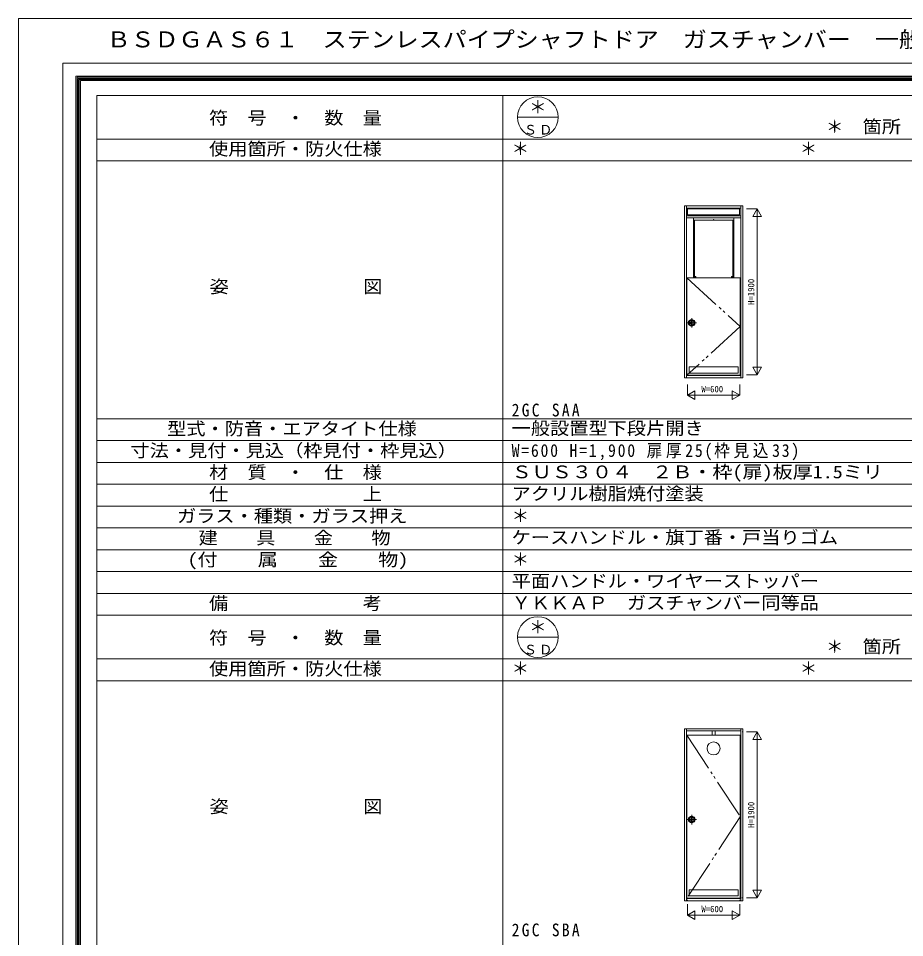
# Model space of a CAD drawing. Units: millimetres, scale not verified. Extents: x -14850 to 14850, y -10500 to 10500.
# Drawn here: x -14850 to -4699, y -30 to 10500 of the extents above; entities that cross this region are included whole.
import ezdxf
from ezdxf.enums import TextEntityAlignment as Align

# ---------------------------------------------------------------- set-up
doc = ezdxf.new("R2010")
doc.units = ezdxf.units.MM
doc.header["$LTSCALE"] = 50
doc.linetypes.add('CHAIN2', pattern=[12, 9, -1, 1, -1])
doc.linetypes.add('DOUBLE_CHAIN2', pattern=[12.8, 9, -1, 0.6, -0.6, 0.6, -1])
doc.layers.add('0-0_0', color=7, linetype='Continuous')
for name, color, linetype, lineweight in [('0-1_USER1', 7, 'Continuous', 9), ('0-2_YKK_ZWAK', 2, 'Continuous', 9), ('0-3_YKK_11', 4, 'Continuous', 9)]:
    doc.layers.add(name, color=color, linetype=linetype, lineweight=lineweight)
doc.styles.add('ＭＳ ゴシック', font='')
doc.styles.get('ＭＳ ゴシック').set_extended_font_data('MS Gothic')

msp = doc.modelspace()

# ---------------------------------------------------------------- linework, layer by layer
at = {"layer": '0-1_USER1'}
for p, q in [((-14850, 10500), (14850, 10500)), ((-14850, -10500), (-14850, 10500)), ((-14340.23, 9987.41), (14340.79, 9987.41)), ((-14340.23, -9999.25), (-14340.23, 9987.41)), ((-14190.23, 9837.97), (14190.23, 9837.97)), ((-14190.23, -9849.81), (-14190.23, 9837.97)), ((-14177.82, 9825.57), (14177.82, 9825.57)), ((-14177.82, -9837.41), (-14177.82, 9825.57)), ((-14164.85, 9812.59), (14165.42, 9812.59)), ((-14164.85, -9825), (-14164.85, 9812.59)), ((-14152.44, 9799.62), (14152.45, 9799.62)), ((-14152.44, -9812.03), (-14152.44, 9799.62)), ((-14140.04, 9787.22), (14140.04, 9787.22)), ((-14140.04, -9799.06), (-14140.04, 9787.22)), ((-13949.96, 9617.94), (13950.04, 9617.94)), ((-13949.96, -8247.06), (-13949.96, 9617.94)), ((-9299.96, -8247.06), (-9299.96, 9617.94)), ((-9133.29, 9367.94), (-8666.63, 9367.94)), ((-13949.96, 9117.94), (13950.04, 9117.94)), ((-13949.96, 8867.94), (13950.04, 8867.94)), ((-13949.96, 5912.94), (13950.04, 5912.94)), ((-13949.96, 5662.94), (13950.04, 5662.94)), ((-13949.96, 5412.94), (13950.04, 5412.94)), ((-13949.96, 5162.94), (13950.04, 5162.94)), ((-13949.96, 4912.94), (13950.04, 4912.94)), ((-13949.96, 4662.94), (13950.04, 4662.94)), ((-13949.96, 4412.94), (13950.04, 4412.94)), ((-13949.96, 4162.94), (13950.04, 4162.94)), ((-13949.96, 3912.94), (13950.04, 3912.94)), ((-13949.96, 3662.94), (13950.04, 3662.94)), ((-9133.29, 3412.94), (-8666.63, 3412.94)), ((-13949.96, 3162.94), (13950.04, 3162.94)), ((-13949.96, 2912.94), (13950.04, 2912.94))]:
    msp.add_line(p, q, dxfattribs=at)
for centre in [(-8899.96, 9367.94), (-8899.96, 3412.94)]:
    msp.add_circle(centre, 233.33, dxfattribs=at)
at = {"layer": '0-2_YKK_ZWAK'}
for p, q in [((-6436.57, 8231.33), (-6336.57, 8231.33)), ((-6386.57, 8317.94), (-6386.57, 6417.94)), ((-6336.57, 8231.33), (-6386.57, 8317.94)), ((-6436.57, 6504.54), (-6336.57, 6504.54)), ((-6336.57, 6504.54), (-6386.57, 6417.94)), ((-6673.18, 6232.94), (-6673.18, 6132.94)), ((-6586.57, 6182.94), (-6673.18, 6232.94)), ((-6586.57, 6307.94), (-6586.57, 6182.94)), ((-7186.57, 6182.94), (-6586.57, 6182.94)), ((-6673.18, 6132.94), (-6586.57, 6182.94)), ((-6386.57, 2327.93), (-6386.57, 427.93)), ((-7186.57, 352.94), (-7186.57, 227.94)), ((-6586.57, 352.94), (-6586.57, 227.94)), ((-7186.57, 227.94), (-7099.97, 277.94)), ((-7186.57, 227.94), (-6586.57, 227.94)), ((-7099.97, 177.94), (-7186.57, 227.94)), ((-7099.97, 277.94), (-7099.97, 177.94))]:
    msp.add_line(p, q, dxfattribs=at)
for points in [[(-6511.57, 8317.94), (-6386.57, 8317.94), (-6436.57, 8231.33)], [(-6511.57, 6417.94), (-6386.57, 6417.94), (-6436.57, 6504.54)], [(-7186.57, 6307.94), (-7186.57, 6182.94), (-7099.97, 6232.94)], [(-7099.97, 6232.94), (-7099.97, 6132.94), (-7186.57, 6182.94)], [(-6511.57, 2327.93), (-6386.57, 2327.93), (-6436.57, 2241.32)], [(-6436.57, 2241.32), (-6336.57, 2241.32), (-6386.57, 2327.93)], [(-6511.57, 427.93), (-6386.57, 427.93), (-6436.57, 514.53)], [(-6436.57, 514.53), (-6336.57, 514.53), (-6386.57, 427.93)]]:
    msp.add_lwpolyline(points, dxfattribs=at)
msp.add_lwpolyline([(-6673.18, 177.94), (-6586.57, 227.94), (-6673.18, 277.94)], close=True, dxfattribs=at)
at = {"layer": '0-3_YKK_11'}
for p, q in [((-7221.57, 6382.93), (-7221.57, 8352.94)), ((-6551.57, 8352.94), (-7221.57, 8352.94)), ((-7196.57, 8352.94), (-7196.57, 6382.93)), ((-7196.57, 8327.94), (-6576.57, 8327.94)), ((-6576.57, 7428.94), (-6576.57, 8352.94)), ((-6551.57, 8352.94), (-6551.57, 6382.93)), ((-6576.57, 8238.94), (-7196.57, 8238.94)), ((-7196.57, 8213.94), (-6576.57, 8213.94)), ((-7185.17, 8317.94), (-6588.17, 8317.94)), ((-7185.17, 8248.94), (-7185.17, 8317.94)), ((-6588.17, 8248.94), (-7185.17, 8248.94)), ((-7116.57, 7529.94), (-7116.57, 8213.94)), ((-6656.57, 8213.94), (-6656.57, 7529.94)), ((-6588.17, 8317.94), (-6588.17, 8248.94)), ((-7116.57, 8188.94), (-6656.57, 8188.94)), ((-7106.57, 7529.94), (-7106.57, 8188.94)), ((-7106.57, 7529.94), (-7196.57, 7529.94)), ((-7192.57, 6412.94), (-7192.57, 7526.94)), ((-7192.57, 7526.94), (-6580.57, 7526.94)), ((-7089.57, 7544.94), (-7106.57, 7544.94)), ((-7106.57, 7529.94), (-7089.57, 7529.94)), ((-7089.57, 7529.94), (-7089.57, 7544.94)), ((-6683.57, 7544.94), (-6666.57, 7544.94)), ((-6683.57, 7529.94), (-6683.57, 7544.94)), ((-6666.57, 7529.94), (-6576.57, 7529.94)), ((-6580.57, 7526.94), (-6580.57, 7428.94)), ((-6584.17, 7428.94), (-6584.17, 7348.93)), ((-6573.17, 7428.94), (-6584.17, 7428.94)), ((-6573.17, 7388.94), (-6584.17, 7388.94)), ((-6573.17, 7348.93), (-6573.17, 7428.94)), ((-6584.17, 7348.93), (-6573.17, 7348.93)), ((-6580.57, 7348.93), (-6580.57, 6590.93)), ((-6576.57, 7348.93), (-6576.57, 6590.93)), ((-7156.57, 7017.94), (-7156.57, 7008.14)), ((-7154.57, 7016.74), (-7156.57, 7016.74)), ((-7154.57, 7009.14), (-7156.57, 7009.14)), ((-7154.57, 7017.94), (-7154.57, 7008.14)), ((-7142.37, 7013.14), (-7142.37, 7012.74)), ((-7141.17, 7038.34), (-7141.57, 7032.74)), ((-7141.57, 6993.14), (-7141.17, 6987.54)), ((-7135.37, 7039.74), (-7139.77, 7039.74)), ((-7139.77, 6986.14), (-7135.37, 6986.14)), ((-7133.57, 7032.74), (-7133.97, 7038.34)), ((-7133.97, 6987.54), (-7133.57, 6993.14)), ((-7132.77, 7012.74), (-7132.77, 7013.14)), ((-6584.17, 6510.94), (-6584.17, 6590.93)), ((-6584.17, 6590.93), (-6573.17, 6590.93)), ((-6573.17, 6550.94), (-6584.17, 6550.94)), ((-6573.17, 6590.93), (-6573.17, 6510.94)), ((-6605.57, 6506.94), (-7167.57, 6506.94)), ((-7167.57, 6506.94), (-7167.57, 6437.93)), ((-7167.57, 6437.93), (-6605.57, 6437.93)), ((-6605.57, 6437.93), (-6605.57, 6506.94)), ((-6573.17, 6510.94), (-6584.17, 6510.94)), ((-6580.57, 6510.94), (-6580.57, 6412.94)), ((-6576.57, 6382.93), (-6576.57, 6510.94)), ((-7221.57, 6382.93), (-6551.57, 6382.93)), ((-6576.57, 6407.94), (-7196.57, 6407.94)), ((-6580.57, 6412.94), (-7192.57, 6412.94)), ((-7186.57, 6382.93), (-7186.57, 6384.93)), ((-6586.57, 6382.93), (-6586.57, 6384.93)), ((-6551.57, 6417.94), (-6555.04, 6417.94)), ((-6551.57, 2362.93), (-7221.57, 2362.93)), ((-7221.57, 392.94), (-7221.57, 2362.93)), ((-7196.57, 2362.93), (-7196.57, 392.94)), ((-7196.57, 2337.93), (-6576.57, 2337.93)), ((-6904.17, 2337.93), (-6904.17, 2287.93)), ((-6869.17, 2337.93), (-6869.17, 2287.93)), ((-6576.57, 2362.93), (-6576.57, 2189.93)), ((-6551.57, 2327.93), (-6559.33, 2327.93)), ((-6551.57, 392.94), (-6551.57, 2362.93)), ((-7192.57, 2287.93), (-6580.57, 2287.93)), ((-7192.57, 422.94), (-7192.57, 2287.93)), ((-6580.57, 2287.93), (-6580.57, 2189.93)), ((-6573.17, 2189.93), (-6584.17, 2189.93)), ((-6584.17, 2189.93), (-6584.17, 2109.93)), ((-6573.17, 2149.93), (-6584.17, 2149.93)), ((-6584.17, 2109.93), (-6573.17, 2109.93)), ((-6580.57, 2109.93), (-6580.57, 1395.53)), ((-6576.57, 2109.93), (-6576.57, 1395.53)), ((-6573.17, 2109.93), (-6573.17, 2189.93)), ((-6584.17, 1395.53), (-6573.17, 1395.53)), ((-6584.17, 1315.53), (-6584.17, 1395.53)), ((-6573.17, 1395.53), (-6573.17, 1315.53)), ((-7156.57, 1327.93), (-7156.57, 1318.13)), ((-7154.57, 1326.73), (-7156.57, 1326.73)), ((-7154.57, 1319.13), (-7156.57, 1319.13)), ((-7154.57, 1327.93), (-7154.57, 1318.13)), ((-7142.37, 1323.13), (-7142.37, 1322.73)), ((-7141.17, 1348.33), (-7141.57, 1342.73)), ((-7141.57, 1303.13), (-7141.17, 1297.53)), ((-7135.37, 1349.73), (-7139.77, 1349.73)), ((-7139.77, 1296.13), (-7135.37, 1296.13)), ((-7133.57, 1342.73), (-7133.97, 1348.33)), ((-7133.97, 1297.53), (-7133.57, 1303.13)), ((-7132.77, 1322.73), (-7132.77, 1323.13)), ((-6584.17, 1355.53), (-6573.17, 1355.53)), ((-6573.17, 1315.53), (-6584.17, 1315.53)), ((-6580.57, 1315.53), (-6580.57, 600.94)), ((-6576.57, 1315.53), (-6576.57, 600.94)), ((-6584.17, 520.94), (-6584.17, 600.94)), ((-6584.17, 600.94), (-6573.17, 600.94)), ((-6573.17, 560.94), (-6584.17, 560.94)), ((-6573.17, 600.94), (-6573.17, 520.94)), ((-6580.57, 422.94), (-7192.57, 422.94)), ((-6605.57, 516.94), (-7167.57, 516.94)), ((-7167.57, 516.94), (-7167.57, 447.94)), ((-7167.57, 447.94), (-6605.57, 447.94)), ((-6605.57, 447.94), (-6605.57, 516.94)), ((-6573.17, 520.94), (-6584.17, 520.94)), ((-6580.57, 520.94), (-6580.57, 422.94)), ((-6576.57, 520.94), (-6576.57, 392.94)), ((-6551.57, 427.94), (-6561.63, 427.94)), ((-7221.57, 392.94), (-6551.57, 392.94)), ((-6576.57, 417.94), (-7196.57, 417.94)), ((-7186.57, 392.94), (-7186.57, 403.07)), ((-6586.57, 392.94), (-6586.57, 402.09))]:
    msp.add_line(p, q, dxfattribs=at)
at = {"layer": '0-3_YKK_11', "linetype": 'DOUBLE_CHAIN2'}
for p, q in [((-7192.57, 7526.94), (-6580.57, 6969.93)), ((-6580.57, 6969.93), (-7192.57, 6412.94)), ((-7192.57, 2287.93), (-6580.57, 1355.53)), ((-6580.57, 1355.53), (-7192.57, 422.94))]:
    msp.add_line(p, q, dxfattribs=at)
at = {"layer": '0-3_YKK_11', "linetype": 'CHAIN2'}
for p, q in [((-7137.57, 6957.94), (-7137.57, 7067.94)), ((-7192.57, 7012.94), (-7082.57, 7012.94)), ((-7155.57, 7022.93), (-7155.57, 7002.94)), ((-7137.57, 1267.93), (-7137.57, 1377.93)), ((-7192.57, 1322.93), (-7082.57, 1322.93)), ((-7155.57, 1332.93), (-7155.57, 1312.93))]:
    msp.add_line(p, q, dxfattribs=at)
at = {"layer": '0-3_YKK_11'}
msp.add_lwpolyline([(-6666.57, 8188.94), (-6666.57, 7529.94), (-6683.57, 7529.94)], dxfattribs=at)
for centre, radius in [((-6886.57, 8194.94), 3), ((-7095.57, 7539.94), 2.5), ((-6677.57, 7539.94), 2.5), ((-7137.57, 7012.94), 38), ((-7137.57, 7012.94), 29), ((-7137.57, 7012.94), 28), ((-6886.57, 2137.93), 75), ((-7137.57, 1322.93), 38), ((-7137.57, 1322.93), 29), ((-7137.57, 1322.93), 28)]:
    msp.add_circle(centre, radius, dxfattribs=at)
for centre, radius, start, end in [((-7137.57, 7012.94), 7.5, 128.681, 231.31898), ((-6892.37, 7013.14), 250, 175.534, 180), ((-6892.37, 7012.74), 250, 180, 184.46597), ((-7139.57, 7038.34), 1.5, 94.74199, 175.55499), ((-7139.57, 6987.54), 1.5, 184.48097, 265.29597), ((-7135.57, 7038.34), 1.5, 4.44498, 85.258), ((-7135.57, 6987.54), 1.5, 274.70399, 355.519), ((-7382.77, 7013.14), 250, 0, 4.46597), ((-7382.77, 7012.74), 250, 355.534, 0), ((-7137.57, 7012.94), 7.5, 308.68098, 51.31898), ((-7137.57, 1322.93), 7.5, 128.681, 231.31898), ((-6892.37, 1323.13), 250, 175.534, 180), ((-6892.37, 1322.73), 250, 180, 184.46599), ((-7139.57, 1348.33), 1.5, 94.74199, 175.55498), ((-7139.57, 1297.53), 1.5, 184.48099, 265.29599), ((-7135.57, 1348.33), 1.5, 4.44499, 85.258), ((-7135.57, 1297.53), 1.5, 274.70399, 355.519), ((-7382.77, 1323.13), 250, 0, 4.46597), ((-7382.77, 1322.73), 250, 355.53398, 0), ((-7137.57, 1322.93), 7.5, 308.68098, 51.31897)]:
    msp.add_arc(centre, radius, start, end, dxfattribs=at)

# ---------------------------------------------------------------- texts
at = {"layer": '0-0_0', "color": 3, "style": 'ＭＳ ゴシック', "width": 1.1}
msp.add_text('ＢＳＤＧＡＳ６１\u3000ステンレスパイプシャフトドア\u3000ガスチャンバー\u3000一般設置型・扉内設置型\u3000枠見込３３（沖縄向け）', height=183.3, dxfattribs=at).set_placement((-13840.23, 10112.41), align=Align.BOTTOM_LEFT)
at = {"layer": '0-0_0', "style": 'ＭＳ ゴシック'}
for p in [(-8999.96, 9367.94), (-5599.96, 9142.94), (-9199.96, 8892.94), (-5899.96, 8892.94), (-9199.96, 4687.94), (-9199.96, 4187.94), (-8999.96, 3412.94), (-5599.96, 3187.94), (-9199.96, 2937.94), (-5899.96, 2937.94)]:
    msp.add_text('＊', height=146.6, dxfattribs=at).set_placement(p, align=Align.BOTTOM_LEFT)
for s, width, p in [('一般設置型下段片開き', 1.1, (-9199.96, 5687.94)), ('ＳＵＳ３０４\u3000２Ｂ・枠(扉)板厚1.5ミリ', 1.15, (-9199.96, 5187.94)), ('アクリル樹脂焼付塗装', 1.1, (-9199.96, 4937.94)), ('ケースハンドル・旗丁番・戸当りゴム', 1.1, (-9199.96, 4437.94)), ('平面ハンドル・ワイヤーストッパー', 1.1, (-9199.96, 3937.94)), ('ＹＫＫＡＰ\u3000ガスチャンバー同等品', 1.1, (-9199.96, 3687.94))]:
    msp.add_text(s, height=146.6, dxfattribs=dict(at, width=width)).set_placement(p, align=Align.BOTTOM_LEFT)
at = {"layer": '0-0_0', "char_height": 146.6, "attachment_point": 7, "style": 'ＭＳ ゴシック'}
for s, insert in [('\\T1.28;\\W0.9;2GC\\~SAA', (-9199.96, 5937.94)), ('\\T1.23;\\W0.9;W=600\\~H=1,900\\~扉厚25(枠見込33)', (-9199.96, 5437.94)), ('\\T1.28;\\W0.9;2GC\\~SBA', (-9199.96, -17.06))]:
    msp.add_mtext(s, dxfattribs=dict(at, insert=insert))
at = {"layer": '0-1_USER1', "style": 'ＭＳ ゴシック'}
for s, width, p in [('符\u3000号\u3000・\u3000数\u3000量', 1.1, (-12666.33, 9242.94)), ('箇所', 1.1, (-5179.96, 9142.94)), ('使用箇所・防火仕様', 1.1, (-12666.33, 8887.94)), ('姿\u3000\u3000\u3000\u3000\u3000\u3000\u3000図', 1.1, (-12659.66, 7310.44)), ('型式・防音・エアタイト仕様', 1.1, (-13146.33, 5682.94)), ('寸法・見付・見込（枠見付・枠見込）', 1.1, (-13566.33, 5432.94)), ('材\u3000質\u3000・\u3000仕\u3000様', 1.1, (-12666.33, 5182.94)), ('仕\u3000\u3000\u3000\u3000\u3000\u3000\u3000上', 1.1, (-12666.33, 4932.94)), ('ガラス・種類・ガラス押え', 1.1, (-13033, 4682.94)), ('建\u3000\u3000具\u3000\u3000金\u3000\u3000物', 1.1, (-12786.33, 4432.94)), ('(付\u3000\u3000属\u3000\u3000金\u3000\u3000物)', 1.15, (-12913, 4182.94)), ('備\u3000\u3000\u3000\u3000\u3000\u3000\u3000考', 1.1, (-12666.33, 3682.94)), ('符\u3000号\u3000・\u3000数\u3000量', 1.1, (-12666.33, 3287.94)), ('箇所', 1.1, (-5179.96, 3187.94)), ('使用箇所・防火仕様', 1.1, (-12666.33, 2932.94)), ('姿\u3000\u3000\u3000\u3000\u3000\u3000\u3000図', 1.1, (-12659.66, 1355.44))]:
    msp.add_text(s, height=146.6, dxfattribs=dict(at, width=width)).set_placement(p, align=Align.BOTTOM_LEFT)
at = {"layer": '0-1_USER1', "char_height": 110, "attachment_point": 7, "style": 'ＭＳ ゴシック'}
for insert in [(-9059.96, 9167.94), (-9059.96, 3212.94)]:
    msp.add_mtext('\\T1.17;ＳＤ', dxfattribs=dict(at, insert=insert))
at = {"layer": '0-2_YKK_ZWAK', "color": 4, "style": 'ＭＳ ゴシック'}
for p in [(-6398.57, 7217.94), (-6398.57, 1227.93)]:
    msp.add_text('H=1900', height=73.31, rotation=90, dxfattribs=at).set_placement(p, align=Align.BOTTOM_LEFT)
for p in [(-7026.57, 6194.94), (-7026.57, 239.94)]:
    msp.add_text('W=600', height=73.31, dxfattribs=at).set_placement(p, align=Align.BOTTOM_LEFT)

doc.saveas('drawing.dxf')
